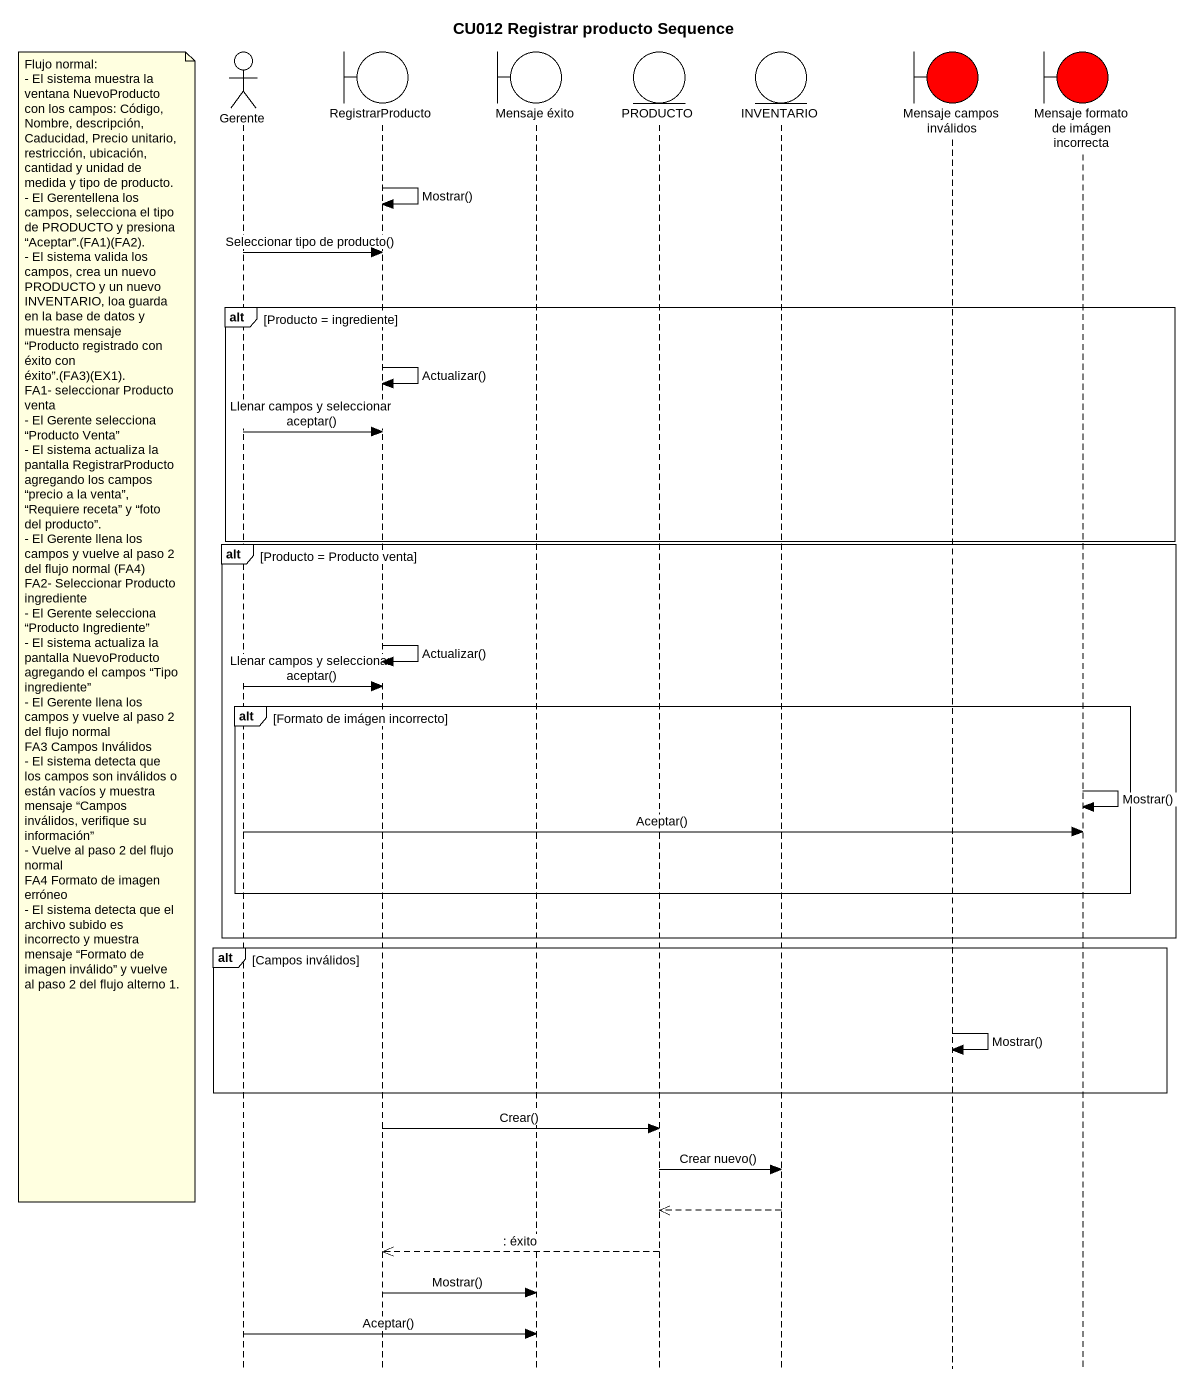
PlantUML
@startuml
title CU012 Registrar producto Sequence
hide footbox
actor Gerente
boundary RegistrarProducto
boundary "Mensaje éxito" as Mensaje_éxito
entity PRODUCTO
entity INVENTARIO
boundary "Mensaje campos inválidos" as Mensaje_campos_inválidos #FF0000
boundary "Mensaje formato de imágen incorrecta" as Mensaje_formato_de_imágen #FF0000

RegistrarProducto -> RegistrarProducto : Mostrar()
Gerente -> RegistrarProducto : Seleccionar tipo de producto()
alt Producto = ingrediente
  RegistrarProducto -> RegistrarProducto : Actualizar()
  Gerente -> RegistrarProducto : Llenar campos y seleccionar aceptar()
end
alt Producto = Producto venta
  note left of Gerente
    Flujo normal:
    - El sistema muestra la ventana NuevoProducto con los campos: Código, Nombre, descripción, Caducidad, Precio unitario, restricción, ubicación, cantidad y unidad de medida y tipo de producto.
    - El Gerentellena los campos, selecciona el tipo de PRODUCTO y presiona “Aceptar”.(FA1)(FA2).
    - El sistema valida los campos, crea un nuevo PRODUCTO y un nuevo INVENTARIO, loa guarda en la base de datos y muestra mensaje “Producto registrado con éxito con éxito”.(FA3)(EX1).
    FA1- seleccionar Producto venta
    - El Gerente selecciona “Producto Venta”
    - El sistema actualiza la pantalla RegistrarProducto agregando los campos “precio a la venta”, “Requiere receta” y “foto del producto”.
    - El Gerente llena los campos y vuelve al paso 2 del flujo normal (FA4)
    FA2- Seleccionar Producto ingrediente
    - El Gerente selecciona “Producto Ingrediente”
    - El sistema actualiza la pantalla NuevoProducto agregando el campos “Tipo ingrediente”
    - El Gerente llena los campos y vuelve al paso 2 del flujo normal
    FA3 Campos Inválidos
    - El sistema detecta que los campos son inválidos o están vacíos y muestra mensaje “Campos inválidos, verifique su información”
    - Vuelve al paso 2 del flujo normal
    FA4 Formato de imagen erróneo
    - El sistema detecta que el archivo subido es incorrecto y muestra mensaje “Formato de imagen inválido” y vuelve al paso 2 del flujo alterno 1.
  end note
  RegistrarProducto -> RegistrarProducto : Actualizar()
  Gerente -> RegistrarProducto : Llenar campos y seleccionar aceptar()
  alt Formato de imágen incorrecto
    Mensaje_formato_de_imágen -> Mensaje_formato_de_imágen : Mostrar()
    Gerente -> Mensaje_formato_de_imágen : Aceptar()
  end
end
alt Campos inválidos
  Mensaje_campos_inválidos -> Mensaje_campos_inválidos : Mostrar()
end
RegistrarProducto -> PRODUCTO : Crear()
PRODUCTO -> INVENTARIO : Crear nuevo()
INVENTARIO -->> PRODUCTO
PRODUCTO -->> RegistrarProducto : : éxito
RegistrarProducto -> Mensaje_éxito : Mostrar()
Gerente -> Mensaje_éxito : Aceptar()
@enduml
